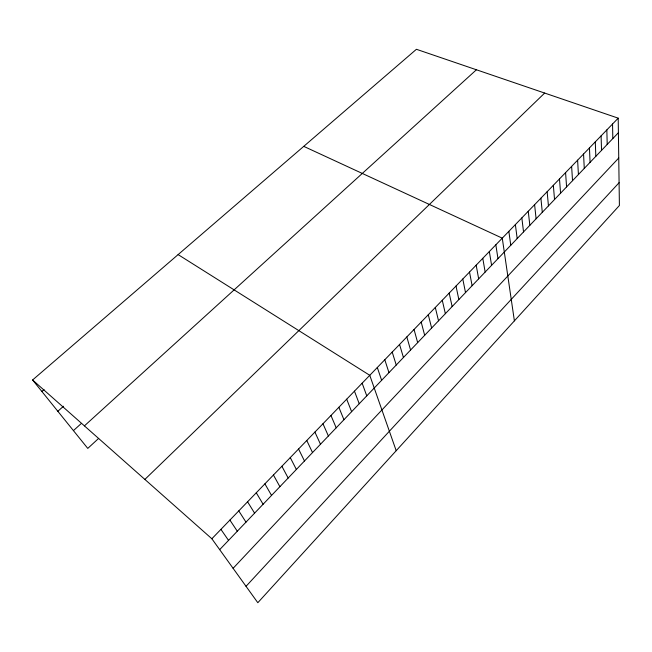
<?xml version="1.0" encoding="UTF-8"?>
<svg xmlns="http://www.w3.org/2000/svg" width="652" height="652" viewBox="0 0 652 652"><rect width="100%" height="100%" fill="white"/><g stroke="black" fill="none" stroke-linecap="round" stroke-linejoin="round"><path stroke-width="0.98" d="M246.032 586.319L619.09 182.707M233.098 568.316L618.748 157.996M219.683 549.644L618.398 132.731M618.202 118.159L619.4 205.51L257.817 602.709L211.859 538.756L618.202 118.159L416.416 49.291L32.6 379.977L87.775 448.405L98.648 438.388M144.874 479.416L544.673 93.065M84.418 425.87L476.416 69.772M73.431 430.613L80.946 423.808M57.841 411.273L63.497 406.245M41.85 391.445L44.051 389.529M303.75 146.366L502.268 238.151L514.395 320.865M178.118 254.606L369.765 375.307L396.196 450.703M32.6 379.977L211.859 538.756M220.922 529.375L228.542 540.386M229.895 520.084L237.312 531.217M238.771 510.891L245.991 522.138M247.573 501.787L254.59 513.148M256.277 492.782L263.106 504.24M264.899 483.849L271.542 495.422M273.441 475.015L279.895 486.685M281.892 466.262L288.168 478.038M290.27 457.598L296.358 469.473M298.559 449.008L304.476 460.98M306.774 440.507L312.52 452.569M314.908 432.089L320.482 444.24M322.968 423.743L328.38 435.992M330.955 415.479L336.196 427.818M338.861 407.296L343.946 419.717M346.693 399.187L351.624 411.689M354.46 391.151L359.228 403.735M362.145 383.197L366.766 395.854M377.312 367.492L381.632 380.303M384.794 359.749L388.967 372.634M392.211 352.08L396.237 365.038M399.554 344.476L403.441 357.5M406.832 336.937L410.581 350.034M414.044 329.472L417.663 342.634M421.192 322.072L424.672 335.299M428.282 314.737L431.632 328.029M435.308 307.467L438.527 320.817M442.268 300.262L445.357 313.669M449.171 293.123L452.138 306.587M456.009 286.041L458.853 299.561M462.79 279.023L465.512 292.601M469.513 272.063L472.113 285.69M476.18 265.16L478.658 278.844M482.782 258.322L485.153 272.055M489.334 251.542L491.592 265.331M495.83 244.818L497.973 258.657M508.845 231.346L510.769 245.274M515.373 224.598L517.183 238.567M521.836 217.907L523.54 231.916M528.242 211.264L529.848 225.323M534.599 204.687L536.099 218.787M540.899 198.167L542.293 212.307M547.15 191.696L548.438 205.877M553.344 185.29L554.534 199.504M559.489 178.925L560.581 193.188M565.577 172.625L566.58 186.912M571.625 166.366L572.529 180.694M577.615 160.172L578.422 174.532M583.556 154.019L584.273 168.412M589.449 147.922L590.076 162.348M595.292 141.867L595.83 156.325M601.087 135.869L601.543 150.359M606.841 129.919L607.208 144.434M612.546 124.01L612.823 138.558"/></g></svg>
